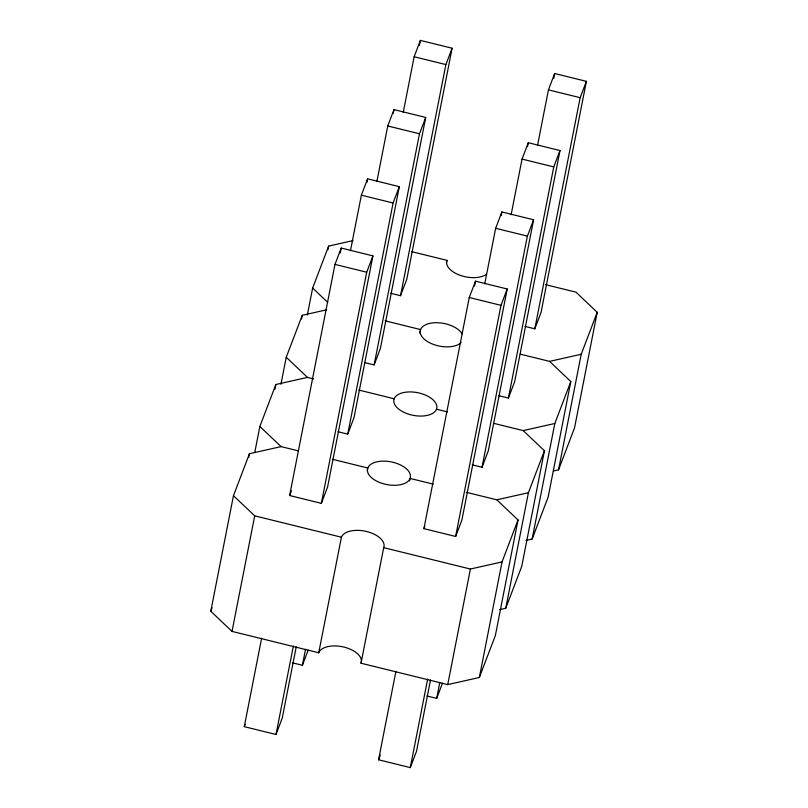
<?xml version="1.0" encoding="UTF-8"?>
<svg xmlns="http://www.w3.org/2000/svg" width="808" height="808" viewBox="0 0 808 808"><rect width="100%" height="100%" fill="white"/><g stroke="black" fill="none" stroke-linecap="round" stroke-linejoin="round"><path stroke-width="1.21" d="M466.267 492.284L496.799 499.819L518.029 519.958L495.365 635.522L479.356 677.488L447.733 684.598L361.024 663.216A21.846 11.544 11.1 0 0 344.036 647.097A21.846 11.544 11.1 0 0 318.736 652.783L232.027 631.401L210.787 611.262L233.462 495.688L249.46 453.722L281.093 446.622L298.192 450.834M248.743 457.419L249.46 453.722M254.793 452.288L259.853 426.473L275.861 384.507L307.484 377.407L313.595 378.912M274.892 389.426L275.861 384.507M232.027 631.401L254.702 515.837L233.462 495.688M280.942 384.305L286.244 357.257L302.253 315.292L326.584 309.828M301.525 318.978L302.253 315.292M307.333 315.09L312.635 288.042L328.644 246.076L352.975 240.612M327.917 249.763L328.644 246.076M296.223 646.824L282.234 718.13L276.003 734.482L244.279 726.665L261.651 638.138M289.628 495.526L334.977 264.398L341.208 248.046L372.932 255.873L327.583 487.002L321.352 503.354L289.628 495.526L291.405 490.86M340.239 252.995L341.208 248.046M350.45 250.803L361.368 195.183L367.6 178.831L399.324 186.658L353.975 417.786L347.743 434.138L337.976 431.735M366.872 182.537L367.6 178.831M376.851 181.588L387.759 125.967L393.991 109.615L425.715 117.443L380.366 348.571L374.134 364.923L364.378 362.509M393.264 113.322L393.991 109.615M276.003 734.482L293.375 645.966M321.352 503.354L366.701 272.225L372.932 255.873M403.243 112.373L414.151 56.752L420.382 40.4L452.106 48.227L406.757 279.356L400.526 295.708L390.769 293.294M419.413 45.349L420.382 40.4M292.637 662.863L302.394 665.267L305.535 649.289M347.743 434.138L393.092 203.01L399.324 186.658M374.134 364.923L419.483 133.785L425.715 117.443M318.736 652.783L341.41 537.219A21.846 11.544 11.1 0 1 366.711 531.533A21.846 11.544 11.1 0 1 383.699 547.652L470.408 569.034L502.031 561.924L518.029 519.958M400.526 295.708L445.875 64.569L452.106 48.227M367.317 470.458L367.802 468.004L332.381 459.267M419.857 333.26L420.584 329.573L385.163 320.837M361.024 663.216L383.699 547.652M446.491 262.812L446.976 260.348L411.555 251.621M409.606 480.891L410.09 478.427A21.846 11.544 11.1 0 0 381.972 461.166A21.846 11.544 11.1 0 0 374.771 480.053A21.846 11.544 11.1 0 0 410.09 478.427L433.29 484.154M430.512 679.942L416.524 751.248L410.292 767.6L378.568 759.773L395.93 671.256M423.917 528.644L469.256 297.516L475.498 281.164L507.212 288.991L461.873 520.12L455.631 536.472L423.917 528.644L424.806 526.311M474.528 286.113L475.498 281.164M484.739 283.921L495.647 228.3L501.889 211.948L533.603 219.776L488.264 450.904L482.022 467.256L472.266 464.842M501.162 215.655L501.889 211.948M511.131 214.706L522.039 159.085L528.28 142.733L559.995 150.551L514.656 381.689L508.414 398.041L498.657 395.627M527.553 146.44L528.28 142.733M410.292 767.6L427.654 679.084M455.631 536.472L500.98 305.343L507.212 288.991M537.522 145.491L548.44 89.87L554.672 73.518L586.386 81.335L541.047 312.474L534.805 328.816L525.048 326.412M553.702 78.457L554.672 73.518M426.917 695.981L436.684 698.385L439.815 682.396M482.022 467.256L527.371 236.118L533.603 219.776M447.733 684.598L470.408 569.034M508.414 398.041L553.763 166.903L559.995 150.551M534.805 328.816L580.154 97.687L586.386 81.335M479.356 677.488L502.031 561.924M499.667 609.636L505.747 608.273L528.422 492.708L544.43 450.743L523.19 430.593L493.88 423.372M544.43 450.743L521.756 566.307L505.747 608.273M526.058 540.421L532.139 539.057L554.813 423.493L570.822 381.527L549.581 361.378L520.271 354.156M570.822 381.527L548.147 497.092L532.139 539.057M553.672 470.933L558.54 469.842L581.205 354.278L597.213 312.312L575.973 292.163L545.44 284.638M597.213 312.312L574.538 427.876L558.54 469.842M210.787 611.262L212.12 607.757M244.279 726.665L245.178 724.322M302.394 665.267L308.181 650.087M378.568 759.773L380.346 755.106M436.684 698.385L442.471 683.204M549.581 361.378L581.205 354.278M523.19 430.593L554.813 423.493M496.799 499.819L528.422 492.708M414.151 56.752L445.875 64.569M548.44 89.87L580.154 97.687M387.759 125.967L419.483 133.785M522.039 159.085L553.763 166.903M361.368 195.183L393.092 203.01M495.647 228.3L527.371 236.118M334.977 264.398L366.701 272.225M469.256 297.516L500.98 305.343M358.772 390.052L394.193 398.788M436.482 409.212A21.846 11.544 11.1 0 0 408.363 391.951A21.846 11.544 11.1 0 0 401.162 410.828A21.846 11.544 11.1 0 0 436.482 409.212L447.47 411.929M254.702 515.837L341.41 537.219M312.635 288.042L327.684 302.313M286.244 357.257L307.484 377.407M259.853 426.473L281.093 446.622M461.075 342.642A21.846 11.544 11.1 0 1 427.553 341.612A21.846 11.544 11.1 0 1 429.715 323.392A21.846 11.544 11.1 0 1 462.125 333.845M486.578 274.195A21.846 11.544 11.1 0 1 460.358 275.397A21.846 11.544 11.1 0 1 446.976 260.348"/></g></svg>
